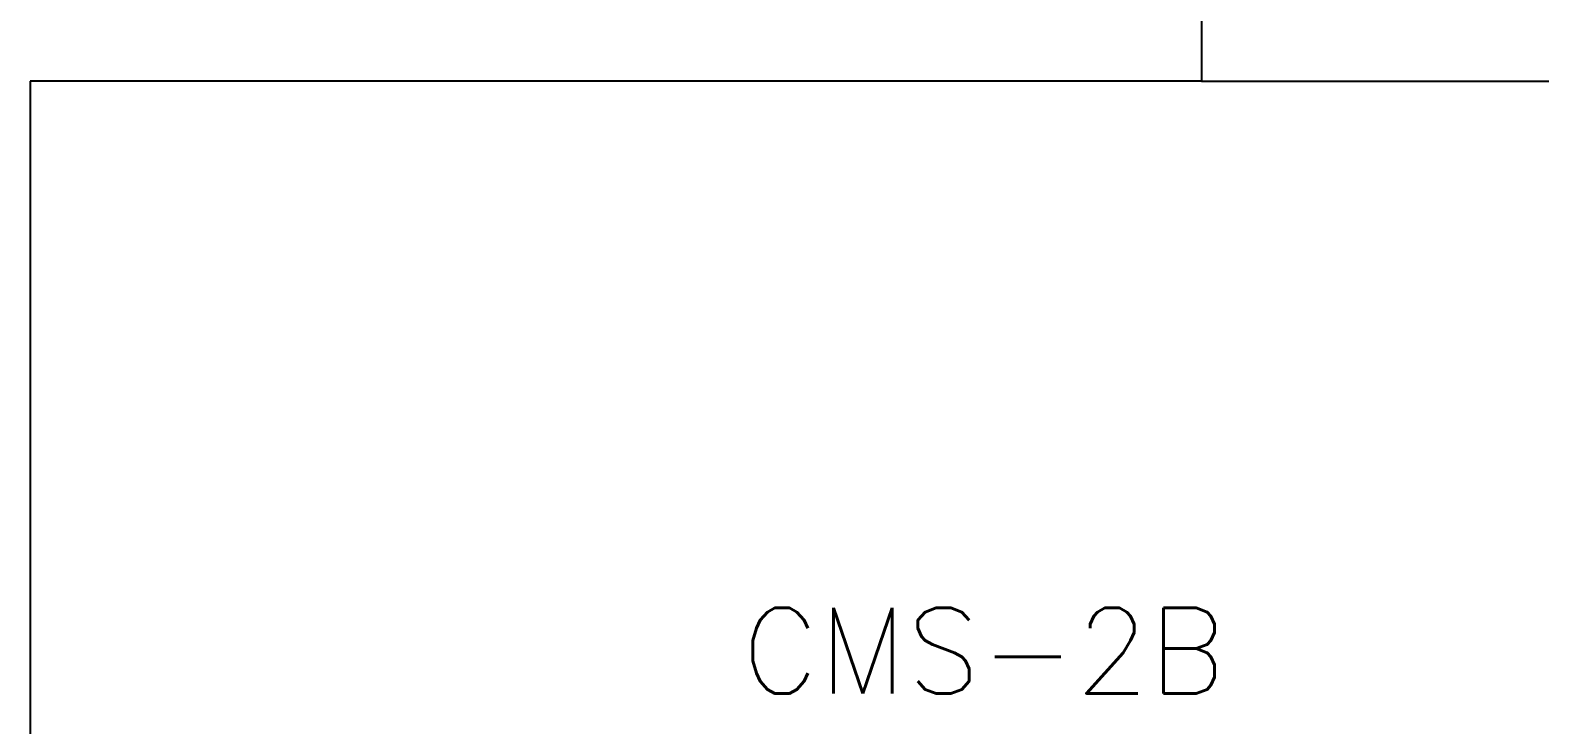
# Model space of a CAD drawing. Header units: metres. Extents: x -367 to 374, y -238 to 224.
# Drawn here: x 238.195 to 239.961, y 218.377 to 219.19 of the extents above; entities that cross this region are included whole.
import ezdxf
from ezdxf.enums import TextEntityAlignment as Align

# ---------------------------------------------------------------- set-up
doc = ezdxf.new("R2010")
doc.units = ezdxf.units.M
for name, color, linetype in [('ELE-ALIMENTADORES', 160, 'Continuous'), ('LA_BAU_BASES GERAIS_R00$0$ARQ-XREF-ATT', 8, 'Continuous'), ('LA_BAU_BASES GERAIS_R00$0$BASE', 253, 'Continuous'), ('LA_BAU_BASES GERAIS_R00$0$dutos', 31, 'Continuous')]:
    doc.layers.add(name, color=color, linetype=linetype)
doc.styles.add('LA_BAU_BASES GERAIS_R00$0$R60-125-RS', font='romans.shx', dxfattribs={"height": 0.19})
doc.styles.add('LA_BAU_BASES GERAIS_R00$0$R80-100-RS', font='romans.shx', dxfattribs={"height": 0.203})
doc.styles.add('LA_BAU_BASES GERAIS_R00$0$ROMANS', font='romans.shx')

# ---------------------------------------------------------------- blocks, each defined once
blk = doc.blocks.new('LA_BAU_BASES GERAIS_R00$0$LA_BAU_ALVENARIA TÉRREO_R01')
at = {"layer": 'LA_BAU_BASES GERAIS_R00$0$BASE', "linetype": 'Continuous'}
for p, q in [((239.5649, 219.28), (239.5649, 219.13)), ((239.5649, 219.13), (238.195, 219.13)), ((238.195, 219.13), (238.195, 215.2)), ((239.5649, 219.13), (241.3649, 219.13))]:
    blk.add_line(p, q, dxfattribs=at)
blk = doc.blocks.new('LA_BAU_BASES GERAIS_R00$0$A$C5BA41825')
at = {"layer": 'LA_BAU_BASES GERAIS_R00$0$dutos', "color": 251, "style": 'LA_BAU_BASES GERAIS_R00$0$ROMANS'}
blk.add_text('CMS-2B', height=0.1, dxfattribs=at).set_placement((-27.7224, 40.4738))
blk = doc.blocks.new('LA_BAU_BASES GERAIS_R00')
at = {"layer": 'LA_BAU_BASES GERAIS_R00$0$ARQ-XREF-ATT'}
blk.add_blockref('LA_BAU_BASES GERAIS_R00$0$A$C5BA41825', (266.75, 177.94), dxfattribs=at)
at = {"layer": 'LA_BAU_BASES GERAIS_R00$0$BASE'}
blk.add_blockref('LA_BAU_BASES GERAIS_R00$0$LA_BAU_ALVENARIA TÉRREO_R01', (0, 0), dxfattribs=at)
at = {"layer": 'LA_BAU_BASES GERAIS_R00$0$BASE', "style": 'LA_BAU_BASES GERAIS_R00$0$R60-125-RS'}
for p in [(242.7816, 218.9192), (358.6366, 192.9642)]:
    blk.add_attdef('S', text='', height=0.19, rotation=90, dxfattribs=at).set_placement(p, align=Align.MIDDLE_CENTER)
at = {"layer": 'LA_BAU_BASES GERAIS_R00$0$BASE', "style": 'LA_BAU_BASES GERAIS_R00$0$R80-100-RS'}
blk.add_attdef('ACESSO', text='', height=0.203, dxfattribs=at).set_placement((365.9223, 191.9868), align=Align.TOP_CENTER)
at = {"layer": 'LA_BAU_BASES GERAIS_R00$0$BASE', "style": 'LA_BAU_BASES GERAIS_R00$0$R60-125-RS'}
blk.add_attdef('S', text='', height=0.19, dxfattribs=at).set_placement((266.1142, 180.9134), align=Align.MIDDLE_CENTER)

msp = doc.modelspace()

# ---------------------------------------------------------------- block references
at = {"layer": 'ELE-ALIMENTADORES', "color": 2}
msp.add_blockref('LA_BAU_BASES GERAIS_R00', (0, 0), dxfattribs=at)

doc.saveas('drawing.dxf')
